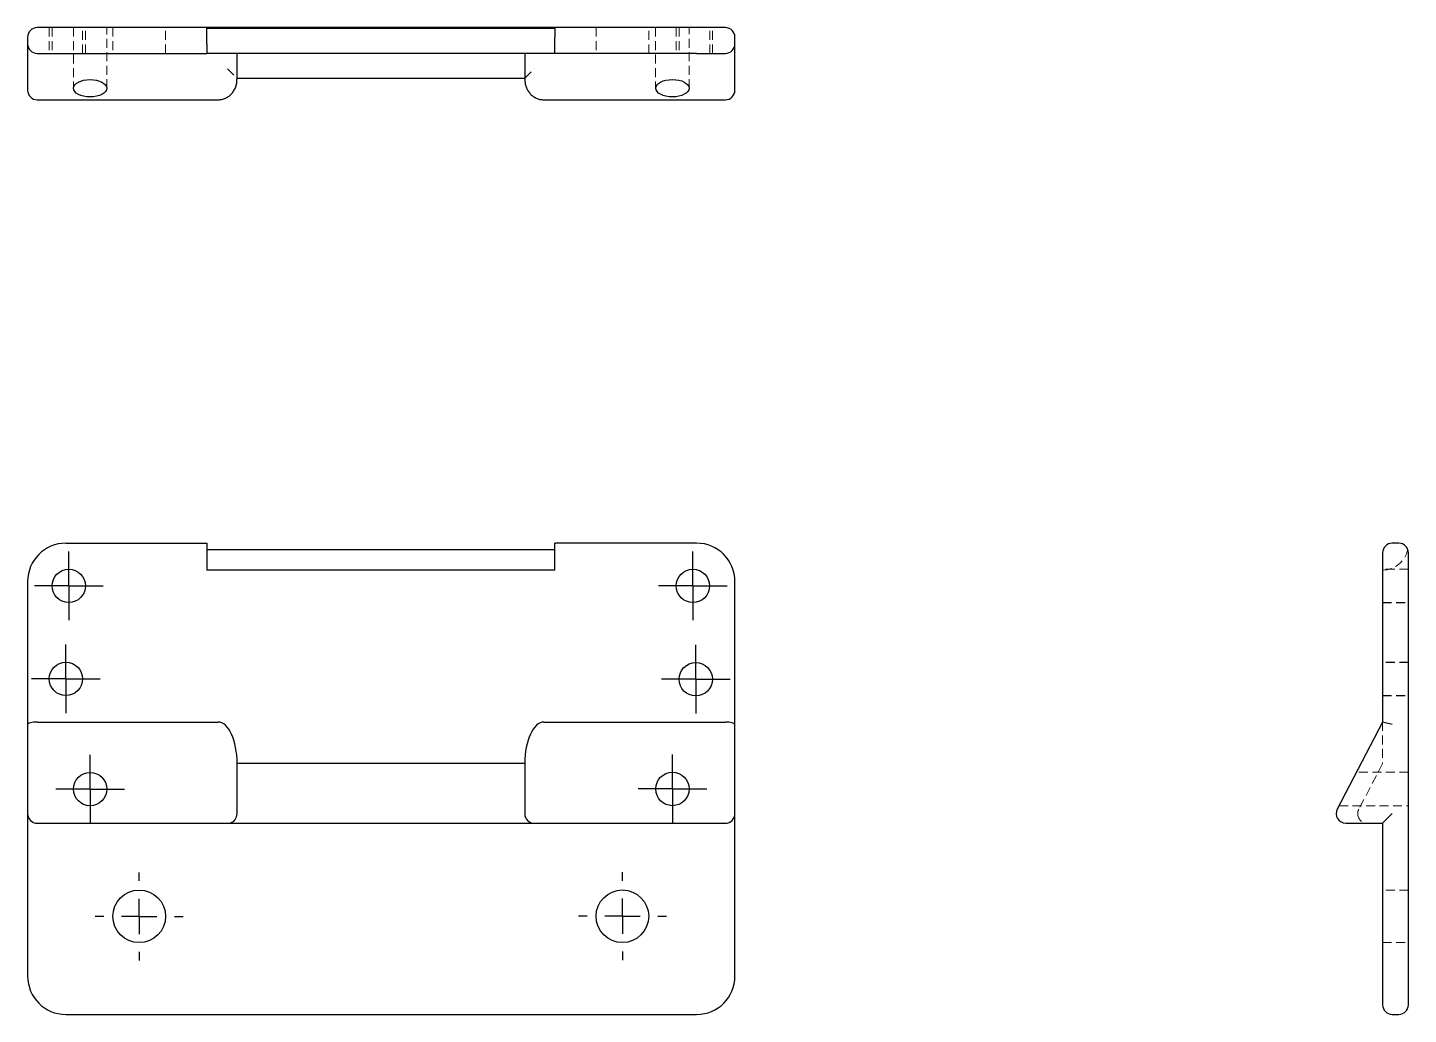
# Model space of a CAD drawing. Header units: millimetres. Extents: x 33 to 228, y 24 to 163.
import ezdxf

# ---------------------------------------------------------------- set-up
doc = ezdxf.new("R2010")
doc.units = ezdxf.units.MM
doc.linetypes.add('HIDDEN', pattern=[1.905, 1.27, -0.635])
doc.layers.add('10', color=7, linetype='Continuous')

# ---------------------------------------------------------------- blocks, each defined once
blk = doc.blocks.new('SW_CENTERMARKSYMBOL_0')
at = {"layer": '10', "color": 0}
for p, q in [((0, 5), (0, 6.22)), ((0, 0), (0, 2.5)), ((-5, 0), (-6.22, 0)), ((0, 0), (-2.5, 0)), ((0, 0), (0, -2.5)), ((0, 0), (2.5, 0)), ((5, 0), (6.22, 0)), ((0, -5), (0, -6.22))]:
    blk.add_line(p, q, dxfattribs=at)
blk = doc.blocks.new('SW_CENTERMARKSYMBOL_1')
at = {"layer": '10', "color": 0}
for p, q in [((0, 5), (0, 6.22)), ((0, 0), (0, 2.5)), ((-5, 0), (-6.22, 0)), ((0, 0), (-2.5, 0)), ((0, 0), (0, -2.5)), ((0, 0), (2.5, 0)), ((5, 0), (6.22, 0)), ((0, -5), (0, -6.22))]:
    blk.add_line(p, q, dxfattribs=at)
blk = doc.blocks.new('SW_CENTERMARKSYMBOL_2')
at = {"layer": '10', "color": 0}
for p, q in [((0, 2.5), (0, 4.86)), ((0, 0), (0, 2.5)), ((-2.5, 0), (-4.86, 0)), ((0, 0), (-2.5, 0)), ((0, 0), (0, -2.5)), ((0, 0), (2.5, 0)), ((2.5, 0), (4.86, 0)), ((0, -2.5), (0, -4.86))]:
    blk.add_line(p, q, dxfattribs=at)
blk = doc.blocks.new('SW_CENTERMARKSYMBOL_3')
at = {"layer": '10', "color": 0}
for p, q in [((0, 2.5), (0, 4.86)), ((0, 0), (0, 2.5)), ((-2.5, 0), (-4.86, 0)), ((0, 0), (-2.5, 0)), ((0, 0), (0, -2.5)), ((0, 0), (2.5, 0)), ((2.5, 0), (4.86, 0)), ((0, -2.5), (0, -4.86))]:
    blk.add_line(p, q, dxfattribs=at)
blk = doc.blocks.new('SW_CENTERMARKSYMBOL_4')
at = {"layer": '10', "color": 0}
for p, q in [((0, 2.5), (0, 4.86)), ((0, 0), (0, 2.5)), ((-2.5, 0), (-4.86, 0)), ((0, 0), (-2.5, 0)), ((0, 0), (0, -2.5)), ((0, 0), (2.5, 0)), ((2.5, 0), (4.86, 0)), ((0, -2.5), (0, -4.86))]:
    blk.add_line(p, q, dxfattribs=at)
blk = doc.blocks.new('SW_CENTERMARKSYMBOL_5')
at = {"layer": '10', "color": 0}
for p, q in [((0, 2.5), (0, 4.86)), ((0, 0), (0, 2.5)), ((-2.5, 0), (-4.86, 0)), ((0, 0), (-2.5, 0)), ((0, 0), (0, -2.5)), ((0, 0), (2.5, 0)), ((2.5, 0), (4.86, 0)), ((0, -2.5), (0, -4.86))]:
    blk.add_line(p, q, dxfattribs=at)
blk = doc.blocks.new('SW_CENTERMARKSYMBOL_6')
at = {"layer": '10', "color": 0}
for p, q in [((0, 2.5), (0, 4.86)), ((0, 0), (0, 2.5)), ((-2.5, 0), (-4.86, 0)), ((0, 0), (-2.5, 0)), ((0, 0), (0, -2.5)), ((0, 0), (2.5, 0)), ((2.5, 0), (4.86, 0)), ((0, -2.5), (0, -4.86))]:
    blk.add_line(p, q, dxfattribs=at)
blk = doc.blocks.new('SW_CENTERMARKSYMBOL_7')
at = {"layer": '10', "color": 0}
for p, q in [((0, 2.5), (0, 4.86)), ((0, 0), (0, 2.5)), ((-2.5, 0), (-4.86, 0)), ((0, 0), (-2.5, 0)), ((0, 0), (0, -2.5)), ((0, 0), (2.5, 0)), ((2.5, 0), (4.86, 0)), ((0, -2.5), (0, -4.86))]:
    blk.add_line(p, q, dxfattribs=at)

msp = doc.modelspace()

# ---------------------------------------------------------------- linework, layer by layer
at = {"color": 7, "linetype": 'Continuous', "lineweight": 25}
for p, q in [((38.41, 163.21), (34.35, 163.21)), ((127.59, 163.21), (38.41, 163.21)), ((58.35, 163.13), (107.53, 163.13)), ((58.35, 161.86), (58.35, 163.13)), ((107.53, 163.13), (107.53, 161.86)), ((131.65, 163.21), (127.59, 163.21)), ((33, 161.86), (33, 160.92)), ((33, 160.92), (33, 154.36)), ((58.35, 160.92), (58.35, 161.86)), ((58.35, 160.92), (58.35, 159.57)), ((107.53, 160.92), (107.53, 161.86)), ((107.53, 159.57), (107.53, 160.92)), ((133, 160.92), (133, 161.86)), ((133, 154.36), (133, 160.92)), ((34.35, 159.57), (38.41, 159.57)), ((38.41, 159.57), (58.35, 159.57)), ((107.53, 159.57), (58.35, 159.57)), ((62.62, 156.2), (62.62, 159.57)), ((103.28, 159.57), (103.28, 156.2)), ((127.59, 159.57), (107.53, 159.57)), ((127.59, 159.57), (131.65, 159.57)), ((62.62, 155.88), (62.62, 156.2)), ((103.28, 156.2), (103.28, 155.88)), ((62.62, 156.05), (103.28, 156.05)), ((34.35, 153.01), (59.92, 153.01)), ((105.99, 153.01), (131.65, 153.01)), ((38.41, 90.31), (58.35, 90.31)), ((58.35, 90.31), (58.35, 88.96)), ((127.59, 90.31), (107.53, 90.31)), ((107.53, 88.96), (107.53, 90.31)), ((226.86, 90.31), (225.92, 90.31)), ((58.35, 89.43), (107.53, 89.43)), ((58.35, 88.96), (58.35, 86.51)), ((107.53, 86.51), (107.53, 88.96)), ((224.57, 88.96), (224.57, 84.91)), ((228.21, 84.91), (228.21, 88.96)), ((107.53, 86.51), (58.35, 86.51)), ((33, 84.91), (33, 64.7)), ((133, 64.7), (133, 84.91)), ((224.57, 84.91), (224.57, 65.03)), ((228.21, 29.09), (228.21, 84.91)), ((33, 64.7), (33, 52.07)), ((34.35, 65.03), (59.92, 65.03)), ((105.99, 65.03), (131.65, 65.03)), ((133, 52.07), (133, 64.7)), ((224.57, 65.03), (218.16, 52.69)), ((225.92, 64.7), (224.57, 65.03)), ((62.62, 52.69), (62.62, 59.16)), ((103.28, 59.16), (62.62, 59.16)), ((103.28, 59.16), (103.28, 52.69)), ((33, 52.07), (33, 29.09)), ((62.62, 52.07), (62.62, 52.69)), ((103.28, 52.69), (103.28, 52.07)), ((133, 29.09), (133, 52.07)), ((224.57, 50.71), (225.92, 52.07)), ((34.35, 50.71), (59.92, 50.71)), ((59.92, 50.71), (61.27, 50.71)), ((61.27, 50.71), (104.63, 50.71)), ((104.63, 50.71), (105.99, 50.71)), ((105.99, 50.71), (131.65, 50.71)), ((219.36, 50.71), (224.57, 50.71)), ((224.57, 50.71), (224.57, 29.09)), ((224.57, 29.09), (224.57, 25.04)), ((228.21, 25.04), (228.21, 29.09)), ((38.41, 23.69), (127.59, 23.69)), ((225.92, 23.69), (226.86, 23.69))]:
    msp.add_line(p, q, dxfattribs=at)
at = {"color": 7, "linetype": 'HIDDEN', "lineweight": 18}
for p, q in [((36.04, 163.21), (36.04, 159.57)), ((36.45, 163.21), (36.45, 159.57)), ((39.48, 163.21), (39.48, 154.64)), ((40.77, 159.57), (40.77, 163.21)), ((41.18, 159.57), (41.18, 163.21)), ((44.21, 154.64), (44.21, 163.21)), ((45.06, 163.21), (45.06, 159.57)), ((52.49, 159.57), (52.49, 163.21)), ((113.38, 163.21), (113.38, 159.57)), ((120.81, 159.57), (120.81, 163.21)), ((121.79, 163.21), (121.79, 154.65)), ((124.7, 163.21), (124.7, 159.57)), ((125.1, 163.21), (125.1, 159.57)), ((126.52, 154.65), (126.52, 163.21)), ((129.43, 159.57), (129.43, 163.21)), ((129.83, 159.57), (129.83, 163.21)), ((61.27, 157.4), (62.62, 156.05)), ((103.28, 156.05), (104.63, 157.4)), ((62.57, 155.88), (62.62, 155.88)), ((103.28, 155.88), (103.33, 155.88)), ((228.21, 86.64), (224.57, 86.64)), ((228.21, 86.63), (224.57, 86.63)), ((224.57, 81.91), (228.21, 81.91)), ((224.57, 81.9), (228.21, 81.9)), ((228.21, 73.49), (224.57, 73.49)), ((228.21, 73.44), (224.57, 73.44)), ((224.57, 68.76), (228.21, 68.76)), ((224.57, 68.71), (228.21, 68.71)), ((224.57, 65.03), (224.57, 59.16)), ((224.57, 59.16), (221.2, 52.69)), ((228.21, 57.92), (220.87, 57.92)), ((228.21, 57.93), (220.88, 57.93)), ((218.42, 53.2), (228.21, 53.2)), ((218.42, 53.19), (228.21, 53.19)), ((220.88, 50.77), (220.88, 50.71)), ((228.21, 41.27), (224.57, 41.27)), ((228.21, 41.27), (224.57, 41.27)), ((224.57, 33.84), (228.21, 33.84)), ((224.57, 33.84), (228.21, 33.84))]:
    msp.add_line(p, q, dxfattribs=at)
at = {"color": 7, "linetype": 'Continuous', "lineweight": 25}
for centre, radius in [((38.82, 84.28), 2.36), ((127.06, 84.27), 2.36), ((38.41, 71.13), 2.36), ((127.46, 71.07), 2.36), ((41.84, 55.55), 2.36), ((124.16, 55.56), 2.36), ((48.78, 37.55), 3.72), ((117.09, 37.56), 3.72)]:
    msp.add_circle(centre, radius, dxfattribs=at)
for centre, radius, start, end in [((34.35, 161.86), 1.35, 90, 180), ((131.65, 161.86), 1.35, 0, 90), ((34.35, 160.92), 1.35, 180, 270), ((131.65, 160.92), 1.35, 270, 0), ((34.35, 154.36), 1.35, 180, 270), ((131.65, 154.36), 1.35, 270, 0), ((38.41, 84.91), 5.41, 90, 180), ((127.59, 84.91), 5.41, 0, 90), ((225.92, 88.96), 1.35, 90, 180), ((226.86, 88.96), 1.35, 0, 90), ((34.35, 52.07), 1.35, 180, 270), ((131.65, 52.07), 1.35, 270, 0), ((219.36, 52.07), 1.35, 152.5603, 270), ((38.41, 29.09), 5.41, 180, 270), ((127.59, 29.09), 5.41, 270, 0), ((225.92, 25.04), 1.35, 180, 270), ((226.86, 25.04), 1.35, 270, 0)]:
    msp.add_arc(centre, radius, start, end, dxfattribs=at)
at = {"color": 7, "linetype": 'HIDDEN', "lineweight": 18}
for centre, radius, start, end in [((224.55, 90.16), 3.65, 270.2052, 348.559), ((222.4, 52.07), 1.35, 152.5603, 180), ((222.4, 52.07), 1.35, 180, 270)]:
    msp.add_arc(centre, radius, start, end, dxfattribs=at)
at = {"color": 7, "linetype": 'Continuous', "lineweight": 25}
for centre in [(41.84, 154.64), (124.16, 154.65)]:
    msp.add_ellipse(centre, major_axis=(2.36, 0), ratio=0.519231, dxfattribs=at)
for centre, major_axis, ratio, start_param, end_param in [((34.35, 64.7), (1.35, 0), 0.244141, 1.570796, 3.141593), ((59.92, 59.16), (0, 5.87), 0.460815, 4.712389, 6.283185), ((105.99, 59.16), (0, 5.87), 0.460815, 0, 1.570796), ((131.65, 64.7), (1.35, 0), 0.244141, 0, 1.570796)]:
    msp.add_ellipse(centre, major_axis=major_axis, ratio=ratio, start_param=start_param, end_param=end_param, dxfattribs=at)
for points, knots in [([(59.92, 153.01), (60.11, 153.02), (60.48, 153.04), (61.01, 153.23), (61.49, 153.52), (61.9, 153.89), (62.21, 154.34), (62.44, 154.83), (62.58, 155.35), (62.59, 155.7), (62.6, 155.88)], [0, 0, 0, 0, 0.128393, 0.25602, 0.382746, 0.507738, 0.631476, 0.754783, 0.877682, 1, 1, 1, 1]), ([(103.31, 155.88), (103.31, 155.7), (103.32, 155.35), (103.47, 154.83), (103.69, 154.34), (104.01, 153.89), (104.41, 153.52), (104.89, 153.23), (105.42, 153.04), (105.8, 153.02), (105.99, 153.01)], [0, 0, 0, 0, 0.122277, 0.245181, 0.368511, 0.492266, 0.617247, 0.743961, 0.871609, 1, 1, 1, 1]), ([(61.27, 50.71), (61.47, 50.71), (61.88, 50.81), (62.45, 51.26), (62.62, 51.76), (62.62, 52.07)], [0, 0, 0, 0, 0.285714, 0.571429, 1, 1, 1, 1]), ([(103.28, 52.07), (103.28, 51.86), (103.38, 51.46), (103.83, 50.89), (104.33, 50.71), (104.63, 50.71)], [0, 0, 0, 0, 0.285714, 0.571429, 1, 1, 1, 1])]:
    msp.add_open_spline(points, degree=3, knots=knots, dxfattribs=at)

# ---------------------------------------------------------------- block references
at = {"layer": '10'}
for name, p in [('SW_CENTERMARKSYMBOL_2', (38.82, 84.28)), ('SW_CENTERMARKSYMBOL_3', (127.06, 84.27)), ('SW_CENTERMARKSYMBOL_5', (38.41, 71.13)), ('SW_CENTERMARKSYMBOL_6', (127.46, 71.07)), ('SW_CENTERMARKSYMBOL_4', (41.84, 55.55)), ('SW_CENTERMARKSYMBOL_7', (124.16, 55.56)), ('SW_CENTERMARKSYMBOL_0', (48.78, 37.55)), ('SW_CENTERMARKSYMBOL_1', (117.09, 37.56))]:
    msp.add_blockref(name, p, dxfattribs=at)

doc.saveas('drawing.dxf')
